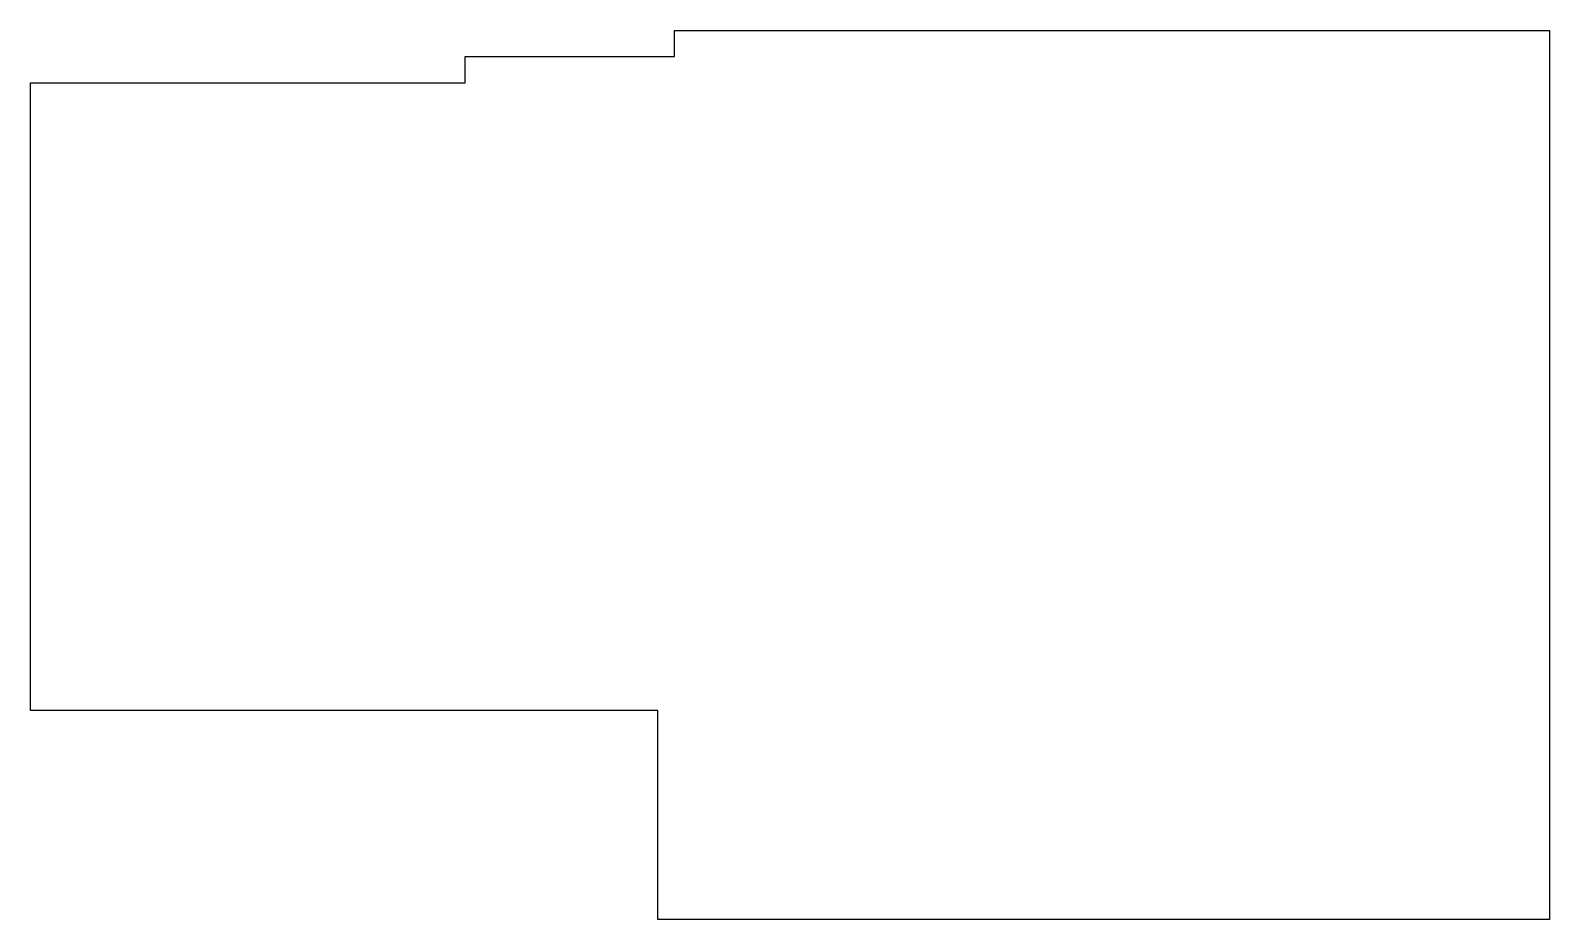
# Model space of a CAD drawing. Header units: millimetres. Extents: x 139 to 277, y -178 to -98.
import ezdxf

# ---------------------------------------------------------------- set-up
doc = ezdxf.new("R2010")
doc.units = ezdxf.units.MM

msp = doc.modelspace()

# ---------------------------------------------------------------- linework, layer by layer
at = {"linetype": 'CONTINUOUS'}
for p, q in [((197.5, -100.125), (197.5, -97.75)), ((197.5, -97.75), (277, -97.75)), ((277, -97.75), (277, -178.5)), ((178.5, -102.5), (178.5, -100.125)), ((178.5, -100.125), (197.5, -100.125)), ((139, -159.5), (139, -102.5)), ((139, -102.5), (178.5, -102.5)), ((196, -159.5), (139, -159.5)), ((196, -178.5), (196, -159.5)), ((277, -178.5), (196, -178.5))]:
    msp.add_line(p, q, dxfattribs=at)

doc.saveas('drawing.dxf')
